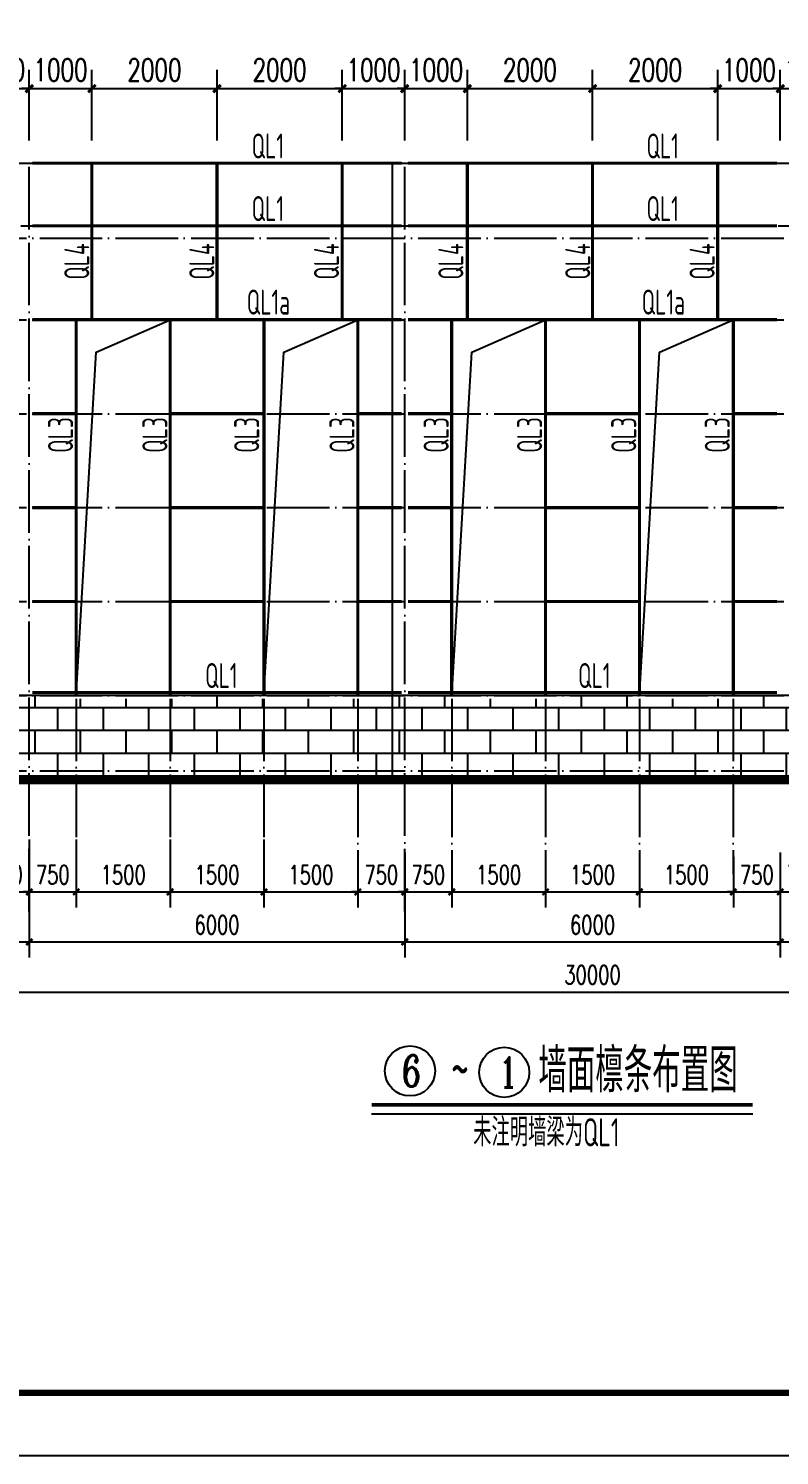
# Model space of a CAD drawing. Extents: x 14207793 to 14719554, y -1675802 to -1228715.
# Drawn here: x 14222781 to 14234781, y -1568890 to -1546108 of the extents above; entities that cross this region are included whole.
import ezdxf

# ---------------------------------------------------------------- set-up
doc = ezdxf.new("R2010")
doc.units = 0
doc.header["$LTSCALE"] = 500
doc.header["$MEASUREMENT"] = 0
doc.linetypes.add('DOTE', pattern=[2.42, 2, -0.2, 0.02, -0.2])
doc.layers.get('0').update_dxf_attribs({"linetype": 'CONTINUOUS'})
doc.layers.get('DEFPOINTS').update_dxf_attribs({"color": 140, "linetype": 'CONTINUOUS'})
for name, color, linetype in [('AXIS', 3, 'CONTINUOUS'), ('DIM', 3, 'CONTINUOUS'), ('DIM_SYMB', 3, 'CONTINUOUS'), ('DOTE', 8, 'DOTE'), ('LAYER1', 150, 'CONTINUOUS'), ('PUB_DIM', 3, 'CONTINUOUS'), ('PUB_TITLE', 4, 'CONTINUOUS'), ('水平标注', 2, 'CONTINUOUS')]:
    doc.layers.add(name, color=color, linetype=linetype)
doc.styles.add('_TCH_AXIS', font='COMPLEX', dxfattribs={"bigfont": 'GBCBIG'})
doc.styles.add('_TCH_DIM_T3', font='SIMPLEX', dxfattribs={"width": 0.705882, "bigfont": 'GBCBIG'})
doc.styles.add('TSSD_REIN', font='Tssdeng.shx', dxfattribs={"width": 0.65, "bigfont": 'hztxt.shx'})
doc.dimstyles.new('_TCH_ARCH&&100', dxfattribs={"dimtxt": 297.5, "dimasz": 100, "dimexe": 250, "dimexo": 300, "dimgap": 126.25, "dimtad": 1, "dimdec": 0, "dimzin": 0, "dimdsep": 46, "dimtxsty": '_TCH_DIM_T3', "dimblk": 'ARCHTICK', "dimcen": 0.09, "dimclrt": 7, "dimazin": 2, "dimtfac": 1, "dimtdec": 0, "dimtix": 1, "dimtmove": 2, "dimatfit": 3, "dimfxl": 0, "dimtolj": 1, "dimtzin": 0, "dimarcsym": 0})
doc.dimstyles.new('_TCH_ARCH&&120', dxfattribs={"dimtxt": 357, "dimasz": 120, "dimexe": 300, "dimexo": 360, "dimgap": 120, "dimtad": 1, "dimdec": 0, "dimzin": 0, "dimdsep": 46, "dimtxsty": '_TCH_DIM_T3', "dimblk": 'ARCHTICK', "dimcen": 0.09, "dimclrt": 7, "dimazin": 2, "dimtfac": 1, "dimtdec": 0, "dimtix": 1, "dimtmove": 2, "dimatfit": 3, "dimfxl": 0, "dimtolj": 1, "dimtzin": 0, "dimarcsym": 0})

# ---------------------------------------------------------------- blocks, each defined once
blk = doc.blocks.new('_ArchTick')
at = {"color": 0, "linetype": 'ByBlock', "const_width": 0.4}
blk.add_lwpolyline([(-0.5, -0.5), (0.5, 0.5)], dxfattribs=at)
blk = doc.blocks.new('*D516')
at = {"layer": 'DEFPOINTS', "color": 0}
for p in [(14216794, -1558965), (14222794, -1558965), (14222794, -1560692)]:
    blk.add_point(p, dxfattribs=at)
at = {"layer": 'PUB_DIM', "color": 0, "lineweight": -2}
for p, q in [((14216794, -1559265), (14216794, -1560942)), ((14222794, -1559265), (14222794, -1560942)), ((14216794, -1560692), (14222794, -1560692))]:
    blk.add_line(p, q, dxfattribs=at)
at = {"layer": 'PUB_DIM', "color": 0, "lineweight": -2, "xscale": 100, "yscale": 100, "zscale": 100, "rotation": 180}
blk.add_blockref('_ArchTick', (14216794, -1560692), dxfattribs=at)
at = {"layer": 'PUB_DIM', "color": 0, "lineweight": -2, "xscale": 100, "yscale": 100, "zscale": 100}
blk.add_blockref('_ArchTick', (14222794, -1560692), dxfattribs=at)
at = {"layer": 'PUB_DIM', "color": 7, "insert": (14219794, -1560418), "char_height": 297.5, "attachment_point": 5, "style": '_TCH_DIM_T3'}
blk.add_mtext('\\A1;6000', dxfattribs=at)
blk = doc.blocks.new('*D517')
at = {"layer": 'DEFPOINTS', "color": 0}
for p in [(14216794, -1559999), (14246794, -1560052), (14246794, -1561492)]:
    blk.add_point(p, dxfattribs=at)
at = {"layer": 'PUB_DIM', "color": 0, "lineweight": -2}
for p, q in [((14216794, -1560299), (14216794, -1561742)), ((14246794, -1560352), (14246794, -1561742)), ((14216794, -1561492), (14246794, -1561492))]:
    blk.add_line(p, q, dxfattribs=at)
at = {"layer": 'PUB_DIM', "color": 0, "lineweight": -2, "xscale": 100, "yscale": 100, "zscale": 100, "rotation": 180}
blk.add_blockref('_ArchTick', (14216794, -1561492), dxfattribs=at)
at = {"layer": 'PUB_DIM', "color": 0, "lineweight": -2, "xscale": 100, "yscale": 100, "zscale": 100}
blk.add_blockref('_ArchTick', (14246794, -1561492), dxfattribs=at)
at = {"layer": 'PUB_DIM', "color": 7, "insert": (14231794, -1561217), "char_height": 297.5, "attachment_point": 5, "style": '_TCH_DIM_T3'}
blk.add_mtext('\\A1;30000', dxfattribs=at)
blk = doc.blocks.new('*D518')
at = {"layer": 'DEFPOINTS', "color": 0}
for p in [(14222794, -1558965), (14228794, -1558965), (14228794, -1560692)]:
    blk.add_point(p, dxfattribs=at)
at = {"layer": 'PUB_DIM', "color": 0, "lineweight": -2}
for p, q in [((14222794, -1559265), (14222794, -1560942)), ((14228794, -1559265), (14228794, -1560942)), ((14222794, -1560692), (14228794, -1560692))]:
    blk.add_line(p, q, dxfattribs=at)
at = {"layer": 'PUB_DIM', "color": 0, "lineweight": -2, "xscale": 100, "yscale": 100, "zscale": 100, "rotation": 180}
blk.add_blockref('_ArchTick', (14222794, -1560692), dxfattribs=at)
at = {"layer": 'PUB_DIM', "color": 0, "lineweight": -2, "xscale": 100, "yscale": 100, "zscale": 100}
blk.add_blockref('_ArchTick', (14228794, -1560692), dxfattribs=at)
at = {"layer": 'PUB_DIM', "color": 7, "insert": (14225794, -1560418), "char_height": 297.5, "attachment_point": 5, "style": '_TCH_DIM_T3'}
blk.add_mtext('\\A1;6000', dxfattribs=at)
blk = doc.blocks.new('*D519')
at = {"layer": 'DEFPOINTS', "color": 0}
for p in [(14228794, -1558965), (14234794, -1558965), (14234794, -1560692)]:
    blk.add_point(p, dxfattribs=at)
at = {"layer": 'PUB_DIM', "color": 0, "lineweight": -2}
for p, q in [((14228794, -1559265), (14228794, -1560942)), ((14234794, -1559265), (14234794, -1560942)), ((14228794, -1560692), (14234794, -1560692))]:
    blk.add_line(p, q, dxfattribs=at)
at = {"layer": 'PUB_DIM', "color": 0, "lineweight": -2, "xscale": 100, "yscale": 100, "zscale": 100, "rotation": 180}
blk.add_blockref('_ArchTick', (14228794, -1560692), dxfattribs=at)
at = {"layer": 'PUB_DIM', "color": 0, "lineweight": -2, "xscale": 100, "yscale": 100, "zscale": 100}
blk.add_blockref('_ArchTick', (14234794, -1560692), dxfattribs=at)
at = {"layer": 'PUB_DIM', "color": 7, "insert": (14231794, -1560418), "char_height": 297.5, "attachment_point": 5, "style": '_TCH_DIM_T3'}
blk.add_mtext('\\A1;6000', dxfattribs=at)
blk = doc.blocks.new('*D520')
at = {"layer": 'DEFPOINTS', "color": 0}
for p in [(14234794, -1558965), (14240794, -1558965), (14240794, -1560692)]:
    blk.add_point(p, dxfattribs=at)
at = {"layer": 'PUB_DIM', "color": 0, "lineweight": -2}
for p, q in [((14234794, -1559265), (14234794, -1560942)), ((14240794, -1559265), (14240794, -1560942)), ((14234794, -1560692), (14240794, -1560692))]:
    blk.add_line(p, q, dxfattribs=at)
at = {"layer": 'PUB_DIM', "color": 0, "lineweight": -2, "xscale": 100, "yscale": 100, "zscale": 100, "rotation": 180}
blk.add_blockref('_ArchTick', (14234794, -1560692), dxfattribs=at)
at = {"layer": 'PUB_DIM', "color": 0, "lineweight": -2, "xscale": 100, "yscale": 100, "zscale": 100}
blk.add_blockref('_ArchTick', (14240794, -1560692), dxfattribs=at)
at = {"layer": 'PUB_DIM', "color": 7, "insert": (14237794, -1560418), "char_height": 297.5, "attachment_point": 5, "style": '_TCH_DIM_T3'}
blk.add_mtext('\\A1;6000', dxfattribs=at)
blk = doc.blocks.new('*D508')
at = {"layer": 'DEFPOINTS', "color": 0}
for p in [(14222044, -1558756), (14222794, -1558756), (14222794, -1559893)]:
    blk.add_point(p, dxfattribs=at)
at = {"layer": 'PUB_DIM', "color": 0, "lineweight": -2}
for p, q in [((14222044, -1559056), (14222044, -1560143)), ((14222794, -1559056), (14222794, -1560143)), ((14222044, -1559893), (14221944, -1559893)), ((14222044, -1559893), (14222794, -1559893)), ((14222794, -1559893), (14222894, -1559893))]:
    blk.add_line(p, q, dxfattribs=at)
at = {"layer": 'PUB_DIM', "color": 0, "lineweight": -2, "xscale": 100, "yscale": 100, "zscale": 100}
blk.add_blockref('_ArchTick', (14222044, -1559893), dxfattribs=at)
at = {"layer": 'PUB_DIM', "color": 0, "lineweight": -2, "xscale": 100, "yscale": 100, "zscale": 100, "rotation": 180}
blk.add_blockref('_ArchTick', (14222794, -1559893), dxfattribs=at)
at = {"layer": 'PUB_DIM', "color": 7, "insert": (14222419, -1559618), "char_height": 297.5, "attachment_point": 5, "style": '_TCH_DIM_T3'}
blk.add_mtext('\\A1;750', dxfattribs=at)
blk = doc.blocks.new('*D509')
at = {"layer": 'DEFPOINTS', "color": 0}
for p in [(14222794, -1558756), (14223544, -1558756), (14223544, -1559893)]:
    blk.add_point(p, dxfattribs=at)
at = {"layer": 'PUB_DIM', "color": 0, "lineweight": -2}
for p, q in [((14222794, -1559056), (14222794, -1560143)), ((14223544, -1559056), (14223544, -1560143)), ((14222794, -1559893), (14222694, -1559893)), ((14222794, -1559893), (14223544, -1559893)), ((14223544, -1559893), (14223644, -1559893))]:
    blk.add_line(p, q, dxfattribs=at)
at = {"layer": 'PUB_DIM', "color": 0, "lineweight": -2, "xscale": 100, "yscale": 100, "zscale": 100}
blk.add_blockref('_ArchTick', (14222794, -1559893), dxfattribs=at)
at = {"layer": 'PUB_DIM', "color": 0, "lineweight": -2, "xscale": 100, "yscale": 100, "zscale": 100, "rotation": 180}
blk.add_blockref('_ArchTick', (14223544, -1559893), dxfattribs=at)
at = {"layer": 'PUB_DIM', "color": 7, "insert": (14223169, -1559618), "char_height": 297.5, "attachment_point": 5, "style": '_TCH_DIM_T3'}
blk.add_mtext('\\A1;750', dxfattribs=at)
blk = doc.blocks.new('*D510')
at = {"layer": 'DEFPOINTS', "color": 0}
for p in [(14223544, -1558756), (14225044, -1558756), (14225044, -1559893)]:
    blk.add_point(p, dxfattribs=at)
at = {"layer": 'PUB_DIM', "color": 0, "lineweight": -2}
for p, q in [((14223544, -1559056), (14223544, -1560143)), ((14225044, -1559056), (14225044, -1560143)), ((14223544, -1559893), (14225044, -1559893))]:
    blk.add_line(p, q, dxfattribs=at)
at = {"layer": 'PUB_DIM', "color": 0, "lineweight": -2, "xscale": 100, "yscale": 100, "zscale": 100, "rotation": 180}
blk.add_blockref('_ArchTick', (14223544, -1559893), dxfattribs=at)
at = {"layer": 'PUB_DIM', "color": 0, "lineweight": -2, "xscale": 100, "yscale": 100, "zscale": 100}
blk.add_blockref('_ArchTick', (14225044, -1559893), dxfattribs=at)
at = {"layer": 'PUB_DIM', "color": 7, "insert": (14224294, -1559618), "char_height": 297.5, "attachment_point": 5, "style": '_TCH_DIM_T3'}
blk.add_mtext('\\A1;1500', dxfattribs=at)
blk = doc.blocks.new('*D486')
at = {"layer": 'DEFPOINTS', "color": 0}
for p in [(14225044, -1558756), (14226544, -1558756), (14226544, -1559893)]:
    blk.add_point(p, dxfattribs=at)
at = {"layer": 'PUB_DIM', "color": 0, "lineweight": -2}
for p, q in [((14225044, -1559056), (14225044, -1560143)), ((14226544, -1559056), (14226544, -1560143)), ((14225044, -1559893), (14226544, -1559893))]:
    blk.add_line(p, q, dxfattribs=at)
at = {"layer": 'PUB_DIM', "color": 0, "lineweight": -2, "xscale": 100, "yscale": 100, "zscale": 100, "rotation": 180}
blk.add_blockref('_ArchTick', (14225044, -1559893), dxfattribs=at)
at = {"layer": 'PUB_DIM', "color": 0, "lineweight": -2, "xscale": 100, "yscale": 100, "zscale": 100}
blk.add_blockref('_ArchTick', (14226544, -1559893), dxfattribs=at)
at = {"layer": 'PUB_DIM', "color": 7, "insert": (14225794, -1559618), "char_height": 297.5, "attachment_point": 5, "style": '_TCH_DIM_T3'}
blk.add_mtext('\\A1;1500', dxfattribs=at)
blk = doc.blocks.new('*D487')
at = {"layer": 'DEFPOINTS', "color": 0}
for p in [(14226544, -1558756), (14228044, -1559048), (14228044, -1559893)]:
    blk.add_point(p, dxfattribs=at)
at = {"layer": 'PUB_DIM', "color": 0, "lineweight": -2}
for p, q in [((14226544, -1559056), (14226544, -1560143)), ((14228044, -1559348), (14228044, -1560143)), ((14226544, -1559893), (14228044, -1559893))]:
    blk.add_line(p, q, dxfattribs=at)
at = {"layer": 'PUB_DIM', "color": 0, "lineweight": -2, "xscale": 100, "yscale": 100, "zscale": 100, "rotation": 180}
blk.add_blockref('_ArchTick', (14226544, -1559893), dxfattribs=at)
at = {"layer": 'PUB_DIM', "color": 0, "lineweight": -2, "xscale": 100, "yscale": 100, "zscale": 100}
blk.add_blockref('_ArchTick', (14228044, -1559893), dxfattribs=at)
at = {"layer": 'PUB_DIM', "color": 7, "insert": (14227294, -1559618), "char_height": 297.5, "attachment_point": 5, "style": '_TCH_DIM_T3'}
blk.add_mtext('\\A1;1500', dxfattribs=at)
blk = doc.blocks.new('*D488')
at = {"layer": 'DEFPOINTS', "color": 0}
for p in [(14228044, -1559048), (14228794, -1559033), (14228794, -1559893)]:
    blk.add_point(p, dxfattribs=at)
at = {"layer": 'PUB_DIM', "color": 0, "lineweight": -2}
for p, q in [((14228044, -1559348), (14228044, -1560143)), ((14228794, -1559333), (14228794, -1560143)), ((14228044, -1559893), (14227944, -1559893)), ((14228044, -1559893), (14228794, -1559893)), ((14228794, -1559893), (14228894, -1559893))]:
    blk.add_line(p, q, dxfattribs=at)
at = {"layer": 'PUB_DIM', "color": 0, "lineweight": -2, "xscale": 100, "yscale": 100, "zscale": 100}
blk.add_blockref('_ArchTick', (14228044, -1559893), dxfattribs=at)
at = {"layer": 'PUB_DIM', "color": 0, "lineweight": -2, "xscale": 100, "yscale": 100, "zscale": 100, "rotation": 180}
blk.add_blockref('_ArchTick', (14228794, -1559893), dxfattribs=at)
at = {"layer": 'PUB_DIM', "color": 7, "insert": (14228419, -1559618), "char_height": 297.5, "attachment_point": 5, "style": '_TCH_DIM_T3'}
blk.add_mtext('\\A1;750', dxfattribs=at)
blk = doc.blocks.new('*D489')
at = {"layer": 'DEFPOINTS', "color": 0}
for p in [(14228794, -1559033), (14229544, -1559033), (14229544, -1559893)]:
    blk.add_point(p, dxfattribs=at)
at = {"layer": 'PUB_DIM', "color": 0, "lineweight": -2}
for p, q in [((14228794, -1559333), (14228794, -1560143)), ((14229544, -1559333), (14229544, -1560143)), ((14228794, -1559893), (14228694, -1559893)), ((14228794, -1559893), (14229544, -1559893)), ((14229544, -1559893), (14229644, -1559893))]:
    blk.add_line(p, q, dxfattribs=at)
at = {"layer": 'PUB_DIM', "color": 0, "lineweight": -2, "xscale": 100, "yscale": 100, "zscale": 100}
blk.add_blockref('_ArchTick', (14228794, -1559893), dxfattribs=at)
at = {"layer": 'PUB_DIM', "color": 0, "lineweight": -2, "xscale": 100, "yscale": 100, "zscale": 100, "rotation": 180}
blk.add_blockref('_ArchTick', (14229544, -1559893), dxfattribs=at)
at = {"layer": 'PUB_DIM', "color": 7, "insert": (14229169, -1559618), "char_height": 297.5, "attachment_point": 5, "style": '_TCH_DIM_T3'}
blk.add_mtext('\\A1;750', dxfattribs=at)
blk = doc.blocks.new('*D490')
at = {"layer": 'DEFPOINTS', "color": 0}
for p in [(14229544, -1559033), (14231044, -1559033), (14231044, -1559893)]:
    blk.add_point(p, dxfattribs=at)
at = {"layer": 'PUB_DIM', "color": 0, "lineweight": -2}
for p, q in [((14229544, -1559333), (14229544, -1560143)), ((14231044, -1559333), (14231044, -1560143)), ((14229544, -1559893), (14231044, -1559893))]:
    blk.add_line(p, q, dxfattribs=at)
at = {"layer": 'PUB_DIM', "color": 0, "lineweight": -2, "xscale": 100, "yscale": 100, "zscale": 100, "rotation": 180}
blk.add_blockref('_ArchTick', (14229544, -1559893), dxfattribs=at)
at = {"layer": 'PUB_DIM', "color": 0, "lineweight": -2, "xscale": 100, "yscale": 100, "zscale": 100}
blk.add_blockref('_ArchTick', (14231044, -1559893), dxfattribs=at)
at = {"layer": 'PUB_DIM', "color": 7, "insert": (14230294, -1559618), "char_height": 297.5, "attachment_point": 5, "style": '_TCH_DIM_T3'}
blk.add_mtext('\\A1;1500', dxfattribs=at)
blk = doc.blocks.new('*D491')
at = {"layer": 'DEFPOINTS', "color": 0}
for p in [(14231044, -1559033), (14232544, -1559033), (14232544, -1559893)]:
    blk.add_point(p, dxfattribs=at)
at = {"layer": 'PUB_DIM', "color": 0, "lineweight": -2}
for p, q in [((14231044, -1559333), (14231044, -1560143)), ((14232544, -1559333), (14232544, -1560143)), ((14231044, -1559893), (14232544, -1559893))]:
    blk.add_line(p, q, dxfattribs=at)
at = {"layer": 'PUB_DIM', "color": 0, "lineweight": -2, "xscale": 100, "yscale": 100, "zscale": 100, "rotation": 180}
blk.add_blockref('_ArchTick', (14231044, -1559893), dxfattribs=at)
at = {"layer": 'PUB_DIM', "color": 0, "lineweight": -2, "xscale": 100, "yscale": 100, "zscale": 100}
blk.add_blockref('_ArchTick', (14232544, -1559893), dxfattribs=at)
at = {"layer": 'PUB_DIM', "color": 7, "insert": (14231794, -1559618), "char_height": 297.5, "attachment_point": 5, "style": '_TCH_DIM_T3'}
blk.add_mtext('\\A1;1500', dxfattribs=at)
blk = doc.blocks.new('*D492')
at = {"layer": 'DEFPOINTS', "color": 0}
for p in [(14232544, -1559033), (14234044, -1559033), (14234044, -1559893)]:
    blk.add_point(p, dxfattribs=at)
at = {"layer": 'PUB_DIM', "color": 0, "lineweight": -2}
for p, q in [((14232544, -1559333), (14232544, -1560143)), ((14234044, -1559333), (14234044, -1560143)), ((14232544, -1559893), (14234044, -1559893))]:
    blk.add_line(p, q, dxfattribs=at)
at = {"layer": 'PUB_DIM', "color": 0, "lineweight": -2, "xscale": 100, "yscale": 100, "zscale": 100, "rotation": 180}
blk.add_blockref('_ArchTick', (14232544, -1559893), dxfattribs=at)
at = {"layer": 'PUB_DIM', "color": 0, "lineweight": -2, "xscale": 100, "yscale": 100, "zscale": 100}
blk.add_blockref('_ArchTick', (14234044, -1559893), dxfattribs=at)
at = {"layer": 'PUB_DIM', "color": 7, "insert": (14233294, -1559618), "char_height": 297.5, "attachment_point": 5, "style": '_TCH_DIM_T3'}
blk.add_mtext('\\A1;1500', dxfattribs=at)
blk = doc.blocks.new('*D493')
at = {"layer": 'DEFPOINTS', "color": 0}
for p in [(14234044, -1559033), (14234794, -1559033), (14234794, -1559893)]:
    blk.add_point(p, dxfattribs=at)
at = {"layer": 'PUB_DIM', "color": 0, "lineweight": -2}
for p, q in [((14234044, -1559333), (14234044, -1560143)), ((14234794, -1559333), (14234794, -1560143)), ((14234044, -1559893), (14233944, -1559893)), ((14234044, -1559893), (14234794, -1559893)), ((14234794, -1559893), (14234894, -1559893))]:
    blk.add_line(p, q, dxfattribs=at)
at = {"layer": 'PUB_DIM', "color": 0, "lineweight": -2, "xscale": 100, "yscale": 100, "zscale": 100}
blk.add_blockref('_ArchTick', (14234044, -1559893), dxfattribs=at)
at = {"layer": 'PUB_DIM', "color": 0, "lineweight": -2, "xscale": 100, "yscale": 100, "zscale": 100, "rotation": 180}
blk.add_blockref('_ArchTick', (14234794, -1559893), dxfattribs=at)
at = {"layer": 'PUB_DIM', "color": 7, "insert": (14234419, -1559618), "char_height": 297.5, "attachment_point": 5, "style": '_TCH_DIM_T3'}
blk.add_mtext('\\A1;750', dxfattribs=at)
blk = doc.blocks.new('*D494')
at = {"layer": 'DEFPOINTS', "color": 0}
for p in [(14234794, -1559033), (14235544, -1559033), (14235544, -1559893)]:
    blk.add_point(p, dxfattribs=at)
at = {"layer": 'PUB_DIM', "color": 0, "lineweight": -2}
for p, q in [((14234794, -1559333), (14234794, -1560143)), ((14235544, -1559333), (14235544, -1560143)), ((14234794, -1559893), (14234694, -1559893)), ((14234794, -1559893), (14235544, -1559893)), ((14235544, -1559893), (14235644, -1559893))]:
    blk.add_line(p, q, dxfattribs=at)
at = {"layer": 'PUB_DIM', "color": 0, "lineweight": -2, "xscale": 100, "yscale": 100, "zscale": 100}
blk.add_blockref('_ArchTick', (14234794, -1559893), dxfattribs=at)
at = {"layer": 'PUB_DIM', "color": 0, "lineweight": -2, "xscale": 100, "yscale": 100, "zscale": 100, "rotation": 180}
blk.add_blockref('_ArchTick', (14235544, -1559893), dxfattribs=at)
at = {"layer": 'PUB_DIM', "color": 7, "insert": (14235169, -1559618), "char_height": 297.5, "attachment_point": 5, "style": '_TCH_DIM_T3'}
blk.add_mtext('\\A1;750', dxfattribs=at)
blk = doc.blocks.new('*D969')
at = {"layer": 'DEFPOINTS', "color": 0}
for p in [(14222794, -1547068), (14221794, -1548258), (14222794, -1548258)]:
    blk.add_point(p, dxfattribs=at)
at = {"layer": 'PUB_DIM', "color": 0, "lineweight": -2}
for p, q in [((14221794, -1547898), (14221794, -1546768)), ((14222794, -1547898), (14222794, -1546768)), ((14221794, -1547068), (14221674, -1547068)), ((14221794, -1547068), (14222794, -1547068)), ((14222794, -1547068), (14222914, -1547068))]:
    blk.add_line(p, q, dxfattribs=at)
at = {"layer": 'PUB_DIM', "color": 0, "lineweight": -2, "xscale": 120, "yscale": 120, "zscale": 120}
blk.add_blockref('_ArchTick', (14221794, -1547068), dxfattribs=at)
at = {"layer": 'PUB_DIM', "color": 0, "lineweight": -2, "xscale": 120, "yscale": 120, "zscale": 120, "rotation": 180}
blk.add_blockref('_ArchTick', (14222794, -1547068), dxfattribs=at)
at = {"layer": 'PUB_DIM', "color": 7, "insert": (14222294, -1546769), "char_height": 357, "attachment_point": 5, "style": '_TCH_DIM_T3'}
blk.add_mtext('\\A1;1000', dxfattribs=at)
blk = doc.blocks.new('*D970')
at = {"layer": 'DEFPOINTS', "color": 0}
for p in [(14223794, -1547068), (14222794, -1548258), (14223794, -1548258)]:
    blk.add_point(p, dxfattribs=at)
at = {"layer": 'PUB_DIM', "color": 0, "lineweight": -2}
for p, q in [((14222794, -1547898), (14222794, -1546768)), ((14223794, -1547898), (14223794, -1546768)), ((14222794, -1547068), (14222674, -1547068)), ((14222794, -1547068), (14223794, -1547068)), ((14223794, -1547068), (14223914, -1547068))]:
    blk.add_line(p, q, dxfattribs=at)
at = {"layer": 'PUB_DIM', "color": 0, "lineweight": -2, "xscale": 120, "yscale": 120, "zscale": 120}
blk.add_blockref('_ArchTick', (14222794, -1547068), dxfattribs=at)
at = {"layer": 'PUB_DIM', "color": 0, "lineweight": -2, "xscale": 120, "yscale": 120, "zscale": 120, "rotation": 180}
blk.add_blockref('_ArchTick', (14223794, -1547068), dxfattribs=at)
at = {"layer": 'PUB_DIM', "color": 7, "insert": (14223294, -1546769), "char_height": 357, "attachment_point": 5, "style": '_TCH_DIM_T3'}
blk.add_mtext('\\A1;1000', dxfattribs=at)
blk = doc.blocks.new('*D971')
at = {"layer": 'DEFPOINTS', "color": 0}
for p in [(14225794, -1547068), (14223794, -1548258), (14225794, -1548258)]:
    blk.add_point(p, dxfattribs=at)
at = {"layer": 'PUB_DIM', "color": 0, "lineweight": -2}
for p, q in [((14223794, -1547898), (14223794, -1546768)), ((14225794, -1547898), (14225794, -1546768)), ((14223794, -1547068), (14225794, -1547068))]:
    blk.add_line(p, q, dxfattribs=at)
at = {"layer": 'PUB_DIM', "color": 0, "lineweight": -2, "xscale": 120, "yscale": 120, "zscale": 120, "rotation": 180}
blk.add_blockref('_ArchTick', (14223794, -1547068), dxfattribs=at)
at = {"layer": 'PUB_DIM', "color": 0, "lineweight": -2, "xscale": 120, "yscale": 120, "zscale": 120}
blk.add_blockref('_ArchTick', (14225794, -1547068), dxfattribs=at)
at = {"layer": 'PUB_DIM', "color": 7, "insert": (14224794, -1546769), "char_height": 357, "attachment_point": 5, "style": '_TCH_DIM_T3'}
blk.add_mtext('\\A1;2000', dxfattribs=at)
blk = doc.blocks.new('*D972')
at = {"layer": 'DEFPOINTS', "color": 0}
for p in [(14227794, -1547068), (14225794, -1548258), (14227794, -1548258)]:
    blk.add_point(p, dxfattribs=at)
at = {"layer": 'PUB_DIM', "color": 0, "lineweight": -2}
for p, q in [((14225794, -1547898), (14225794, -1546768)), ((14227794, -1547898), (14227794, -1546768)), ((14225794, -1547068), (14227794, -1547068))]:
    blk.add_line(p, q, dxfattribs=at)
at = {"layer": 'PUB_DIM', "color": 0, "lineweight": -2, "xscale": 120, "yscale": 120, "zscale": 120, "rotation": 180}
blk.add_blockref('_ArchTick', (14225794, -1547068), dxfattribs=at)
at = {"layer": 'PUB_DIM', "color": 0, "lineweight": -2, "xscale": 120, "yscale": 120, "zscale": 120}
blk.add_blockref('_ArchTick', (14227794, -1547068), dxfattribs=at)
at = {"layer": 'PUB_DIM', "color": 7, "insert": (14226794, -1546769), "char_height": 357, "attachment_point": 5, "style": '_TCH_DIM_T3'}
blk.add_mtext('\\A1;2000', dxfattribs=at)
blk = doc.blocks.new('*D973')
at = {"layer": 'DEFPOINTS', "color": 0}
for p in [(14228794, -1547068), (14227794, -1548258), (14228794, -1548258)]:
    blk.add_point(p, dxfattribs=at)
at = {"layer": 'PUB_DIM', "color": 0, "lineweight": -2}
for p, q in [((14227794, -1547898), (14227794, -1546768)), ((14228794, -1547898), (14228794, -1546768)), ((14227794, -1547068), (14227674, -1547068)), ((14227794, -1547068), (14228794, -1547068)), ((14228794, -1547068), (14228914, -1547068))]:
    blk.add_line(p, q, dxfattribs=at)
at = {"layer": 'PUB_DIM', "color": 0, "lineweight": -2, "xscale": 120, "yscale": 120, "zscale": 120}
blk.add_blockref('_ArchTick', (14227794, -1547068), dxfattribs=at)
at = {"layer": 'PUB_DIM', "color": 0, "lineweight": -2, "xscale": 120, "yscale": 120, "zscale": 120, "rotation": 180}
blk.add_blockref('_ArchTick', (14228794, -1547068), dxfattribs=at)
at = {"layer": 'PUB_DIM', "color": 7, "insert": (14228294, -1546769), "char_height": 357, "attachment_point": 5, "style": '_TCH_DIM_T3'}
blk.add_mtext('\\A1;1000', dxfattribs=at)
blk = doc.blocks.new('*D974')
at = {"layer": 'DEFPOINTS', "color": 0}
for p in [(14229794, -1547068), (14228794, -1548258), (14229794, -1548258)]:
    blk.add_point(p, dxfattribs=at)
at = {"layer": 'PUB_DIM', "color": 0, "lineweight": -2}
for p, q in [((14228794, -1547898), (14228794, -1546768)), ((14229794, -1547898), (14229794, -1546768)), ((14228794, -1547068), (14228674, -1547068)), ((14228794, -1547068), (14229794, -1547068)), ((14229794, -1547068), (14229914, -1547068))]:
    blk.add_line(p, q, dxfattribs=at)
at = {"layer": 'PUB_DIM', "color": 0, "lineweight": -2, "xscale": 120, "yscale": 120, "zscale": 120}
blk.add_blockref('_ArchTick', (14228794, -1547068), dxfattribs=at)
at = {"layer": 'PUB_DIM', "color": 0, "lineweight": -2, "xscale": 120, "yscale": 120, "zscale": 120, "rotation": 180}
blk.add_blockref('_ArchTick', (14229794, -1547068), dxfattribs=at)
at = {"layer": 'PUB_DIM', "color": 7, "insert": (14229294, -1546769), "char_height": 357, "attachment_point": 5, "style": '_TCH_DIM_T3'}
blk.add_mtext('\\A1;1000', dxfattribs=at)
blk = doc.blocks.new('*D975')
at = {"layer": 'DEFPOINTS', "color": 0}
for p in [(14231794, -1547068), (14229794, -1548258), (14231794, -1548258)]:
    blk.add_point(p, dxfattribs=at)
at = {"layer": 'PUB_DIM', "color": 0, "lineweight": -2}
for p, q in [((14229794, -1547898), (14229794, -1546768)), ((14231794, -1547898), (14231794, -1546768)), ((14229794, -1547068), (14231794, -1547068))]:
    blk.add_line(p, q, dxfattribs=at)
at = {"layer": 'PUB_DIM', "color": 0, "lineweight": -2, "xscale": 120, "yscale": 120, "zscale": 120, "rotation": 180}
blk.add_blockref('_ArchTick', (14229794, -1547068), dxfattribs=at)
at = {"layer": 'PUB_DIM', "color": 0, "lineweight": -2, "xscale": 120, "yscale": 120, "zscale": 120}
blk.add_blockref('_ArchTick', (14231794, -1547068), dxfattribs=at)
at = {"layer": 'PUB_DIM', "color": 7, "insert": (14230794, -1546769), "char_height": 357, "attachment_point": 5, "style": '_TCH_DIM_T3'}
blk.add_mtext('\\A1;2000', dxfattribs=at)
blk = doc.blocks.new('*D976')
at = {"layer": 'DEFPOINTS', "color": 0}
for p in [(14233794, -1547068), (14231794, -1548258), (14233794, -1548258)]:
    blk.add_point(p, dxfattribs=at)
at = {"layer": 'PUB_DIM', "color": 0, "lineweight": -2}
for p, q in [((14231794, -1547898), (14231794, -1546768)), ((14233794, -1547898), (14233794, -1546768)), ((14231794, -1547068), (14233794, -1547068))]:
    blk.add_line(p, q, dxfattribs=at)
at = {"layer": 'PUB_DIM', "color": 0, "lineweight": -2, "xscale": 120, "yscale": 120, "zscale": 120, "rotation": 180}
blk.add_blockref('_ArchTick', (14231794, -1547068), dxfattribs=at)
at = {"layer": 'PUB_DIM', "color": 0, "lineweight": -2, "xscale": 120, "yscale": 120, "zscale": 120}
blk.add_blockref('_ArchTick', (14233794, -1547068), dxfattribs=at)
at = {"layer": 'PUB_DIM', "color": 7, "insert": (14232794, -1546769), "char_height": 357, "attachment_point": 5, "style": '_TCH_DIM_T3'}
blk.add_mtext('\\A1;2000', dxfattribs=at)
blk = doc.blocks.new('*D977')
at = {"layer": 'DEFPOINTS', "color": 0}
for p in [(14234794, -1547068), (14233794, -1548258), (14234794, -1548258)]:
    blk.add_point(p, dxfattribs=at)
at = {"layer": 'PUB_DIM', "color": 0, "lineweight": -2}
for p, q in [((14233794, -1547898), (14233794, -1546768)), ((14234794, -1547898), (14234794, -1546768)), ((14233794, -1547068), (14233674, -1547068)), ((14233794, -1547068), (14234794, -1547068)), ((14234794, -1547068), (14234914, -1547068))]:
    blk.add_line(p, q, dxfattribs=at)
at = {"layer": 'PUB_DIM', "color": 0, "lineweight": -2, "xscale": 120, "yscale": 120, "zscale": 120}
blk.add_blockref('_ArchTick', (14233794, -1547068), dxfattribs=at)
at = {"layer": 'PUB_DIM', "color": 0, "lineweight": -2, "xscale": 120, "yscale": 120, "zscale": 120, "rotation": 180}
blk.add_blockref('_ArchTick', (14234794, -1547068), dxfattribs=at)
at = {"layer": 'PUB_DIM', "color": 7, "insert": (14234294, -1546769), "char_height": 357, "attachment_point": 5, "style": '_TCH_DIM_T3'}
blk.add_mtext('\\A1;1000', dxfattribs=at)
blk = doc.blocks.new('*D978')
at = {"layer": 'DEFPOINTS', "color": 0}
for p in [(14235794, -1547068), (14234794, -1548258), (14235794, -1548258)]:
    blk.add_point(p, dxfattribs=at)
at = {"layer": 'PUB_DIM', "color": 0, "lineweight": -2}
for p, q in [((14234794, -1547898), (14234794, -1546768)), ((14235794, -1547898), (14235794, -1546768)), ((14234794, -1547068), (14234674, -1547068)), ((14234794, -1547068), (14235794, -1547068)), ((14235794, -1547068), (14235914, -1547068))]:
    blk.add_line(p, q, dxfattribs=at)
at = {"layer": 'PUB_DIM', "color": 0, "lineweight": -2, "xscale": 120, "yscale": 120, "zscale": 120}
blk.add_blockref('_ArchTick', (14234794, -1547068), dxfattribs=at)
at = {"layer": 'PUB_DIM', "color": 0, "lineweight": -2, "xscale": 120, "yscale": 120, "zscale": 120, "rotation": 180}
blk.add_blockref('_ArchTick', (14235794, -1547068), dxfattribs=at)
at = {"layer": 'PUB_DIM', "color": 7, "insert": (14235294, -1546769), "char_height": 357, "attachment_point": 5, "style": '_TCH_DIM_T3'}
blk.add_mtext('\\A1;1000', dxfattribs=at)

msp = doc.modelspace()

# ---------------------------------------------------------------- hatches: boundary and pattern name
h = msp.add_hatch()
h.set_pattern_fill('AR-B816', color=146, scale=300)
h.set_pattern_definition([(0, (13846580.5, -1445585.1), (0, 363.9312), []), (90, (13846580.5, -1445585.1), (-363.9312, 363.9312), [363.9312, -363.9312])])
h.paths.add_polyline_path([(14246993.94, -1558107.5), (14246993.94, -1556757.5), (14246093.94, -1556757.5), (14246093.94, -1556807.5), (14244493.94, -1556807.5), (14244493.94, -1556757.5), (14243093.94, -1556757.5), (14243093.94, -1556807.5), (14241493.94, -1556807.5), (14241493.94, -1556757.5), (14240093.94, -1556757.5), (14240093.94, -1556807.5), (14238493.94, -1556807.5), (14238493.94, -1556757.5), (14237093.94, -1556757.5), (14237093.94, -1556807.5), (14235493.94, -1556807.5), (14235493.94, -1556757.5), (14234093.94, -1556757.5), (14234093.94, -1556807.5), (14232493.94, -1556807.5), (14232493.94, -1556757.5), (14231093.94, -1556757.5), (14231093.94, -1556807.5), (14229493.94, -1556807.5), (14229493.94, -1556757.5), (14228093.94, -1556757.5), (14228093.94, -1556807.5), (14226493.94, -1556807.5), (14226493.94, -1556757.5), (14225093.94, -1556757.5), (14225093.94, -1556807.5), (14223493.94, -1556807.5), (14223493.94, -1556757.5), (14216593.94, -1556757.5), (14216593.94, -1558107.5)])

# ---------------------------------------------------------------- linework, layer by layer
for p, q in [((14216593.94, -1548257.5), (14246993.94, -1548257.5)), ((14246993.94, -1556757.5), (14216593.94, -1556757.5))]:
    msp.add_line(p, q)
at = {"color": 3, "const_width": 50}
for points in [[(14222843.94, -1548257.5), (14228743.94, -1548257.5)], [(14223793.94, -1548257.5), (14223793.94, -1550757.5)], [(14225793.94, -1548257.5), (14225793.94, -1550757.5)], [(14227793.94, -1548257.5), (14227793.94, -1550757.5)], [(14228843.94, -1548257.5), (14234743.94, -1548257.5)], [(14229793.94, -1548257.5), (14229793.94, -1550757.5)], [(14231793.94, -1548257.5), (14231793.94, -1550757.5)], [(14233793.94, -1548257.5), (14233793.94, -1550757.5)], [(14222843.94, -1549257.5), (14228743.94, -1549257.5)], [(14228843.94, -1549257.5), (14234743.94, -1549257.5)], [(14222843.94, -1550757.5), (14228743.94, -1550757.5)], [(14223543.94, -1550757.5), (14223543.94, -1556757.5)], [(14225043.94, -1550757.5), (14225043.94, -1556757.5)], [(14226543.94, -1550757.5), (14226543.94, -1556757.5)], [(14228043.94, -1550757.5), (14228043.94, -1556757.5)], [(14228843.94, -1550757.5), (14234743.94, -1550757.5)], [(14229543.94, -1550757.5), (14229543.94, -1556757.5)], [(14231043.94, -1550757.5), (14231043.94, -1556757.5)], [(14232543.94, -1550757.5), (14232543.94, -1556757.5)], [(14234043.94, -1550757.5), (14234043.94, -1556757.5)], [(14222843.94, -1552257.5), (14223543.94, -1552257.5)], [(14225043.94, -1552257.5), (14226543.94, -1552257.5)], [(14228043.94, -1552257.5), (14228743.94, -1552257.5)], [(14228843.94, -1552257.5), (14229543.94, -1552257.5)], [(14231043.94, -1552257.5), (14232543.94, -1552257.5)], [(14234043.94, -1552257.5), (14234743.94, -1552257.5)], [(14222843.94, -1553757.5), (14223543.94, -1553757.5)], [(14225043.94, -1553757.5), (14226543.94, -1553757.5)], [(14228043.94, -1553757.5), (14228743.94, -1553757.5)], [(14228843.94, -1553757.5), (14229543.94, -1553757.5)], [(14231043.94, -1553757.5), (14232543.94, -1553757.5)], [(14234043.94, -1553757.5), (14234743.94, -1553757.5)], [(14222843.94, -1555257.5), (14223543.94, -1555257.5)], [(14225043.94, -1555257.5), (14226543.94, -1555257.5)], [(14228043.94, -1555257.5), (14228743.94, -1555257.5)], [(14228843.94, -1555257.5), (14229543.94, -1555257.5)], [(14231043.94, -1555257.5), (14232543.94, -1555257.5)], [(14234043.94, -1555257.5), (14234743.94, -1555257.5)], [(14222843.94, -1556707.5), (14228743.94, -1556707.5)], [(14228843.94, -1556707.5), (14234743.94, -1556707.5)]]:
    msp.add_lwpolyline(points, dxfattribs=at)
for points in [[(14216593.94, -1558107.5), (14216593.94, -1548257.5), (14246993.94, -1548257.5), (14246993.94, -1558107.5)], [(14228593.94, -1548257.5), (14228593.94, -1558107.5)]]:
    msp.add_lwpolyline(points)
at = {"color": 6}
for points in [[(14223543.94, -1556757.5), (14223863.81, -1551275), (14225043.94, -1550757.5)], [(14226543.94, -1556757.5), (14226863.81, -1551275), (14228043.94, -1550757.5)], [(14229543.94, -1556757.5), (14229863.81, -1551275), (14231043.94, -1550757.5)], [(14232543.94, -1556757.5), (14232863.81, -1551275), (14234043.94, -1550757.5)]]:
    msp.add_lwpolyline(points, dxfattribs=at)
at = {"const_width": 130}
msp.add_lwpolyline([(14213730, -1558107.5), (14248521.35, -1558107.5)], dxfattribs=at)
at = {"layer": 'AXIS'}
for centre in [(14228877.5, -1562750.81), (14230382.5, -1562773.31)]:
    msp.add_circle(centre, 400, dxfattribs=at)
at = {"layer": 'DIM_SYMB', "const_width": 60}
msp.add_lwpolyline([(14228262.15, -1563292.35), (14234352.98, -1563292.35)], dxfattribs=at)
at = {"layer": 'DIM_SYMB'}
msp.add_lwpolyline([(14228264.65, -1563433.3), (14234355.48, -1563433.3)], dxfattribs=at)
at = {"layer": 'DOTE'}
for p, q in [((14215700.44, -1548257.5), (14247353.94, -1548257.5)), ((14222793.94, -1560207.5), (14222793.94, -1548257.5)), ((14223793.94, -1550757.5), (14223793.94, -1548257.5)), ((14225793.94, -1550771.31), (14225793.94, -1548257.5)), ((14227793.94, -1550757.5), (14227793.94, -1548257.5)), ((14228793.94, -1560207.5), (14228793.94, -1548257.5)), ((14229793.94, -1550757.5), (14229793.94, -1548257.5)), ((14231793.94, -1550771.31), (14231793.94, -1548257.5)), ((14233793.94, -1550757.5), (14233793.94, -1548257.5)), ((14215400.44, -1549257.5), (14247353.94, -1549257.5)), ((14215700.44, -1549457.5), (14247353.94, -1549457.5)), ((14215700.44, -1550757.5), (14247353.94, -1550757.5)), ((14223543.94, -1550757.5), (14223543.94, -1559607.5)), ((14225043.94, -1550757.5), (14225043.94, -1559607.5)), ((14226543.94, -1550757.5), (14226543.94, -1559607.5)), ((14228043.94, -1550757.5), (14228043.94, -1559607.5)), ((14229543.94, -1550757.5), (14229543.94, -1559607.5)), ((14231043.94, -1550757.5), (14231043.94, -1559607.5)), ((14232543.94, -1550757.5), (14232543.94, -1559607.5)), ((14234043.94, -1550757.5), (14234043.94, -1559607.5)), ((14215700.44, -1552257.5), (14247353.94, -1552257.5)), ((14215700.44, -1553757.5), (14247353.94, -1553757.5)), ((14215700.44, -1555257.5), (14247353.94, -1555257.5)), ((14215700.44, -1556757.5), (14247353.94, -1556757.5)), ((14215700.44, -1557957.5), (14247353.94, -1557957.5))]:
    msp.add_line(p, q, dxfattribs=at)
at = {"layer": 'PUB_TITLE'}
msp.add_lwpolyline([(14207792.5, -1568890), (14267192.5, -1568890), (14267192.5, -1526890), (14207792.5, -1526890)], close=True, dxfattribs=at)
at = {"layer": 'PUB_TITLE', "const_width": 100}
msp.add_lwpolyline([(14210292.5, -1567890), (14266192.5, -1567890), (14266192.5, -1527890), (14210292.5, -1527890)], close=True, dxfattribs=at)

# ---------------------------------------------------------------- texts
at = {"layer": 'AXIS', "color": 7, "style": '_TCH_AXIS', "width": 0.705882}
for s, height, p in [('6', 500.04, (14228751.44, -1563000.83)), ('1', 479.13, (14230302.55, -1563012.87))]:
    msp.add_text(s, height=height, dxfattribs=at).set_placement(p)
at = {"layer": 'DIM', "color": 6, "style": 'TSSD_REIN', "width": 0.65}
msp.add_text('未注明墙梁为QL1', height=450, dxfattribs=at).set_placement((14229886.86, -1563954.85))
at = {"layer": 'LAYER1', "color": 3, "style": 'TSSD_REIN', "width": 0.65}
for s, p in [('QL1', (14226345.46, -1548183.33)), ('QL1', (14232655.46, -1548183.33)), ('QL1', (14226345.46, -1549183.33)), ('QL1', (14232655.46, -1549183.33)), ('QL1a', (14226267.96, -1550675.83)), ('QL1a', (14232577.96, -1550675.83)), ('QL1', (14225602.96, -1556638.33)), ('QL1', (14231562.96, -1556638.33))]:
    msp.add_text(s, height=400, dxfattribs=at).set_placement(p)
for s, p in [('QL4', (14223752.79, -1550120)), ('QL4', (14225750.29, -1550120)), ('QL4', (14227742.79, -1550120)), ('QL4', (14229730.29, -1550120)), ('QL4', (14231757.79, -1550120)), ('QL4', (14233745.29, -1550120)), ('QL3', (14223492.96, -1552882.83)), ('QL3', (14225000.46, -1552882.83)), ('QL3', (14226467.96, -1552882.83)), ('QL3', (14227990.46, -1552882.83)), ('QL3', (14229495.46, -1552882.83)), ('QL3', (14230987.96, -1552882.83)), ('QL3', (14232492.96, -1552882.83)), ('QL3', (14233987.96, -1552882.83))]:
    msp.add_text(s, height=400, rotation=90, dxfattribs=at).set_placement(p)
at = {"layer": '水平标注', "style": 'TSSD_REIN', "width": 0.65}
msp.add_text('~    墙面檩条布置图', height=700, dxfattribs=at).set_placement((14229527.5, -1563093.31))

# ---------------------------------------------------------------- dimensions: what is measured, and where the dimension line sits
at = {"layer": 'PUB_DIM'}
for base, p1, p2, dimstyle, picture, middle in [((14222793.94, -1547067.5), (14221793.94, -1548257.5), (14222793.94, -1548257.5), '_TCH_ARCH&&120', '*D969', (14222293.94, -1546769)), ((14223793.94, -1547067.5), (14222793.94, -1548257.5), (14223793.94, -1548257.5), '_TCH_ARCH&&120', '*D970', (14223293.94, -1546769)), ((14225793.94, -1547067.5), (14223793.94, -1548257.5), (14225793.94, -1548257.5), '_TCH_ARCH&&120', '*D971', (14224793.94, -1546769)), ((14227793.94, -1547067.5), (14225793.94, -1548257.5), (14227793.94, -1548257.5), '_TCH_ARCH&&120', '*D972', (14226793.94, -1546769)), ((14228793.94, -1547067.5), (14227793.94, -1548257.5), (14228793.94, -1548257.5), '_TCH_ARCH&&120', '*D973', (14228293.94, -1546769)), ((14229793.94, -1547067.5), (14228793.94, -1548257.5), (14229793.94, -1548257.5), '_TCH_ARCH&&120', '*D974', (14229293.94, -1546769)), ((14231793.94, -1547067.5), (14229793.94, -1548257.5), (14231793.94, -1548257.5), '_TCH_ARCH&&120', '*D975', (14230793.94, -1546769)), ((14233793.94, -1547067.5), (14231793.94, -1548257.5), (14233793.94, -1548257.5), '_TCH_ARCH&&120', '*D976', (14232793.94, -1546769)), ((14234793.94, -1547067.5), (14233793.94, -1548257.5), (14234793.94, -1548257.5), '_TCH_ARCH&&120', '*D977', (14234293.94, -1546769)), ((14235793.94, -1547067.5), (14234793.94, -1548257.5), (14235793.94, -1548257.5), '_TCH_ARCH&&120', '*D978', (14235293.94, -1546769)), ((14222793.94, -1559893), (14222043.94, -1558755.5), (14222793.94, -1558755.5), '_TCH_ARCH&&100', '*D508', (14222418.94, -1559618)), ((14223543.94, -1559893), (14222793.94, -1558755.5), (14223543.94, -1558755.5), '_TCH_ARCH&&100', '*D509', (14223168.94, -1559618)), ((14225043.94, -1559893), (14223543.94, -1558755.5), (14225043.94, -1558755.5), '_TCH_ARCH&&100', '*D510', (14224293.94, -1559618)), ((14226543.94, -1559893), (14225043.94, -1558755.5), (14226543.94, -1558755.5), '_TCH_ARCH&&100', '*D486', (14225793.94, -1559618)), ((14228043.94, -1559893), (14226543.94, -1558755.5), (14228043.94, -1559048), '_TCH_ARCH&&100', '*D487', (14227293.94, -1559618)), ((14222793.94, -1560692.5), (14216793.94, -1558965), (14222793.94, -1558965), '_TCH_ARCH&&100', '*D516', (14219793.94, -1560417.5)), ((14228793.94, -1560692.5), (14222793.94, -1558965), (14228793.94, -1558965), '_TCH_ARCH&&100', '*D518', (14225793.94, -1560417.5)), ((14228793.94, -1559893), (14228043.94, -1559048), (14228793.94, -1559033), '_TCH_ARCH&&100', '*D488', (14228418.94, -1559618)), ((14229543.94, -1559893), (14228793.94, -1559033), (14229543.94, -1559033), '_TCH_ARCH&&100', '*D489', (14229168.94, -1559618)), ((14234793.94, -1560692.5), (14228793.94, -1558965), (14234793.94, -1558965), '_TCH_ARCH&&100', '*D519', (14231793.94, -1560417.5)), ((14231043.94, -1559893), (14229543.94, -1559033), (14231043.94, -1559033), '_TCH_ARCH&&100', '*D490', (14230293.94, -1559618)), ((14232543.94, -1559893), (14231043.94, -1559033), (14232543.94, -1559033), '_TCH_ARCH&&100', '*D491', (14231793.94, -1559618)), ((14234043.94, -1559893), (14232543.94, -1559033), (14234043.94, -1559033), '_TCH_ARCH&&100', '*D492', (14233293.94, -1559618)), ((14234793.94, -1559893), (14234043.94, -1559033), (14234793.94, -1559033), '_TCH_ARCH&&100', '*D493', (14234418.94, -1559618)), ((14235543.94, -1559893), (14234793.94, -1559033), (14235543.94, -1559033), '_TCH_ARCH&&100', '*D494', (14235168.94, -1559618)), ((14240793.94, -1560692.5), (14234793.94, -1558965), (14240793.94, -1558965), '_TCH_ARCH&&100', '*D520', (14237793.94, -1560417.5)), ((14246793.94, -1561492), (14216793.94, -1559998.75), (14246793.94, -1560052), '_TCH_ARCH&&100', '*D517', (14231793.94, -1561217))]:
    dim = msp.add_linear_dim(base=base, p1=p1, p2=p2, dimstyle=dimstyle, dxfattribs=at)
    dim.commit()
    dim.dimension.update_dxf_attribs({"geometry": picture, "text_midpoint": middle})

doc.saveas('drawing.dxf')
